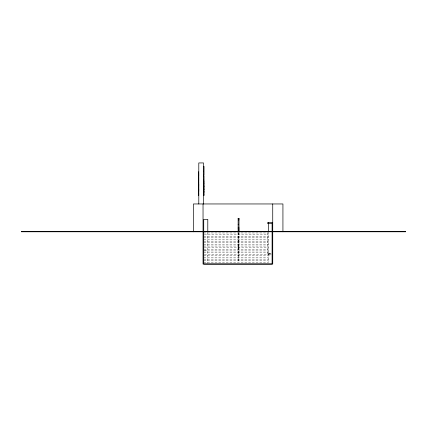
<?xml version="1.0" encoding="UTF-8"?>
<svg xmlns="http://www.w3.org/2000/svg" width="427" height="427" viewBox="0 0 427 427"><rect width="100%" height="100%" fill="white"/><g stroke="black" fill="none" stroke-linecap="round" stroke-linejoin="round"><path stroke-width="0.32" stroke-dasharray="2.13 1.6" d="M271.214 254.748C266.565 256.28 266.896 252.069 271.15 253.494M268.46 254.188L268.097 254.748M203.738 232.955L268.46 232.955M238.832 233.558L238.079 233.558L238.079 253.457L238.832 253.457M238.117 234.119L238.869 234.119M204.314 234.594L268.46 234.594M203.738 236.227L268.46 236.227M203.738 237.86L268.46 237.86M203.738 239.499L268.46 239.499M238.117 240.07L238.869 240.07M203.738 241.132L268.46 241.132M238.117 242.285L238.869 242.285M203.738 242.766L268.46 242.766M203.738 244.399L268.46 244.399M238.117 244.532L238.869 244.532M203.738 246.037L268.46 246.037M238.133 246.576L238.987 246.576M238.133 246.95L238.88 246.95M238.133 247.041L238.987 247.041M204.314 247.671L268.46 247.671M238.079 248.994L238.832 248.994M203.738 249.304L268.46 249.304M204.314 250.43L207.794 250.43M203.738 250.937L268.46 250.937M203.738 252.576L268.46 252.576M268.46 253.392L272.095 253.392M270.883 253.793L268.46 253.793L268.247 253.494M204.314 254.209L270.883 254.188M238.133 255.746L238.987 255.746L238.987 232.582M203.738 255.842L268.46 255.842M203.738 257.481L268.46 257.481M238.117 257.919L238.869 257.919M203.738 259.114L268.46 259.114M203.738 260.748L268.46 260.748M203.738 262.381L268.46 262.381L268.46 232.395M267.82 232.939L267.82 254.257M238.869 232.747L238.88 262.381M238.133 232.619L238.133 262.381M207.794 232.587L207.794 263.368"/><path stroke-width="0.64" d="M272.175 222.494L268.46 222.334L268.46 222.739L268.097 222.323L267.857 223.23L268.097 223.567L272.463 223.567L272.698 222.659L272.175 222.494A0.592 0.32 -90 0 1 272.602 222.435M272.602 254.695L272.602 253.707M268.097 223.567L268.38 223.396A0.592 0.32 -90 0 1 267.953 223.454M203.53 166.397L204.031 166.397L204.031 170.709M203.53 171.222L204.031 171.222L204.031 175.166L203.53 175.166M198.79 171.948L198.384 171.948L198.384 175.406M198.384 173.047L198.79 173.047M198.384 173.341L198.79 173.341M198.384 174.173L198.79 174.173M198.384 174.323L198.79 174.323M198.384 175.3L198.79 175.3M198.79 175.817L198.384 175.817L198.384 178.982L198.79 178.982M203.53 175.956L204.031 175.956L204.031 179.975M198.384 177.018L198.79 177.018M198.384 178.054L198.79 178.054M198.79 179.618L198.384 179.618L198.384 182.841M203.53 180.215L204.031 180.215L204.031 195.657L203.53 195.657M198.384 180.706L198.79 180.706M203.53 181.491L204.031 181.491M198.384 182.094L198.79 182.094M203.53 182.783L204.031 182.783M198.79 183.034L198.384 183.034L198.384 195.422L198.79 195.422M203.53 183.418L204.031 183.418M198.384 184.058L198.79 184.058M198.384 184.149L198.79 184.149M203.53 184.09L204.031 184.09M198.384 184.688L198.79 184.688M198.384 185.094L198.79 185.094M198.384 185.211L198.79 185.211M203.53 185.329L204.031 185.329M198.384 185.601L198.79 185.601M198.384 186.14L198.79 186.14M203.53 186.604L204.031 186.604M198.384 186.711L198.79 186.711M203.53 186.679L204.031 186.679M198.384 187.138L198.79 187.138M198.384 187.256L198.79 187.256M203.53 187.875L204.031 187.875M198.384 188.158L198.79 188.158M203.53 188.163L204.031 188.163M198.384 188.216L198.79 188.216M198.384 189.177L198.79 189.177M198.384 189.407L198.79 189.407M203.53 189.449L204.031 189.449M198.384 189.609L198.79 189.609M203.53 189.721L204.031 189.721M198.384 189.919L198.79 189.919M198.384 190.234L198.79 190.234M198.384 190.442L198.79 190.442M198.384 190.655L198.79 190.661M203.53 191.104L204.031 191.104M203.53 191.227L204.031 191.227M198.384 191.771L198.79 191.771M198.384 191.867L198.79 191.867M203.53 192.721L204.031 192.721M198.384 193.063L198.79 193.063M198.384 193.741L198.79 193.741M198.384 194.216L198.79 194.216M203.53 194.157L204.031 194.157M198.384 194.386L198.79 194.386M238.117 218.779L238.987 218.779M238.117 224.26L238.496 224.26M238.133 227.479L238.987 227.479M238.117 228.819L238.496 228.819M272.463 223.567L272.175 223.396A0.592 0.32 -90 0 0 272.602 223.454M282.93 231.781L282.93 203.957L193.415 203.957L193.415 231.781M272.736 203.957L272.736 264.062L203.038 264.062L203.038 203.957M272.095 223.78L272.095 264.019L203.738 264.019L203.738 219.371L207.794 219.371L207.794 231.925M268.46 223.78L268.46 231.322M238.987 231.925L238.987 218.314L238.133 218.314L238.133 231.962M238.853 218.779L238.853 220.113M238.853 228.114L238.853 231.45M203.53 203.957L203.53 162.938L198.79 162.938L198.79 203.957M267.953 222.435A0.592 0.32 -90 0 1 268.38 222.494M405.65 231.322L21.35 231.322L21.35 231.781L405.65 231.781L405.65 231.322"/></g></svg>
